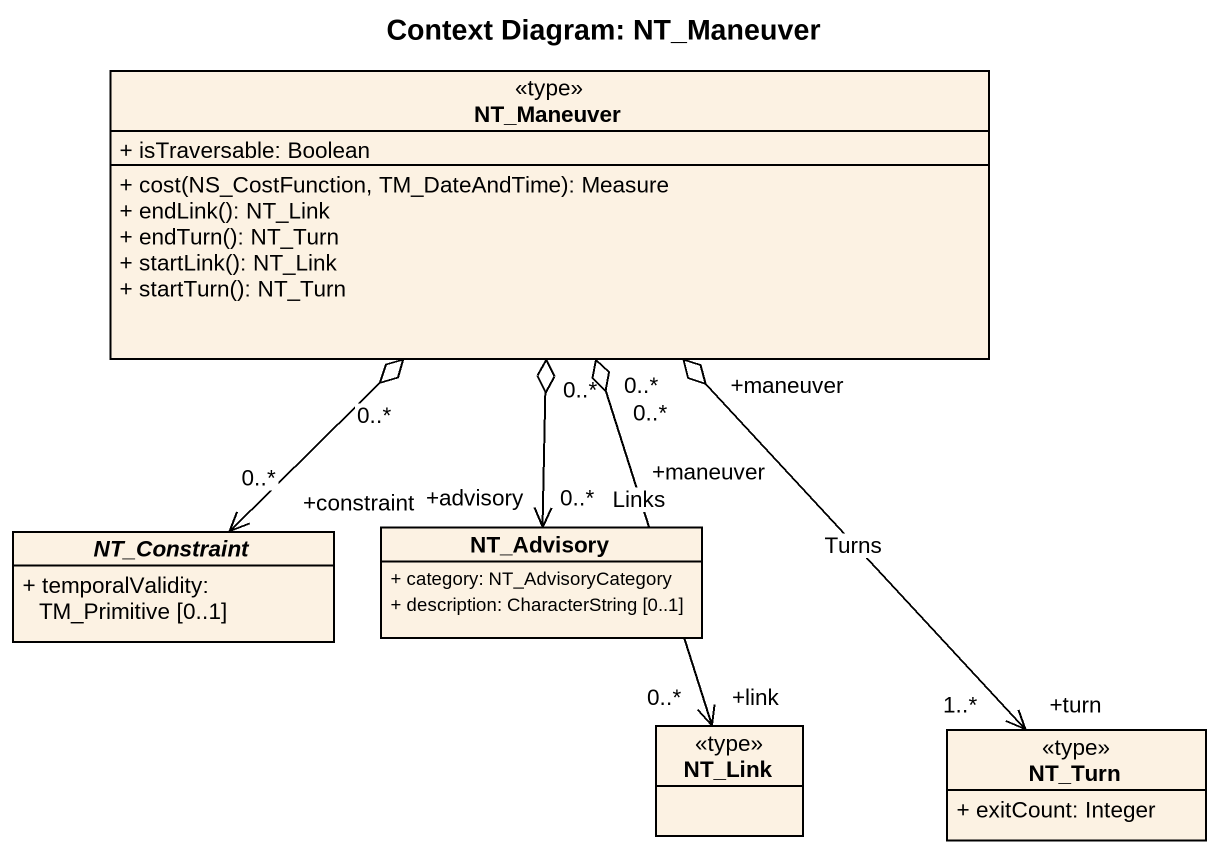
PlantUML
@startuml
title Context Diagram: NT_Maneuver
hide circle
hide empty members
skinparam classAttributeIconSize 0
class NT_Maneuver <<type>> {
  + isTraversable: Boolean
  + cost(NS_CostFunction, TM_DateAndTime): Measure
  + endLink(): NT_Link
  + endTurn(): NT_Turn
  + startLink(): NT_Link
  + startTurn(): NT_Turn
}
abstract class NT_Constraint {
  + temporalValidity: TM_Primitive [0..1]
}
class NT_Advisory {
  + category: NT_AdvisoryCategory
  + description: CharacterString [0..1]
}
class NT_Link <<type>>
class NT_Turn <<type>> {
  + exitCount: Integer
}
NT_Maneuver "+maneuver\n0..*" o--> "+link\n0..*" NT_Link : Links
NT_Constraint "+constraint\n0..*" <-up-o "0..*" NT_Maneuver
NT_Advisory "+advisory\n0..*" <-up-o "0..*" NT_Maneuver
NT_Turn "+turn\n1..*" <-up-o "+maneuver\n0..*" NT_Maneuver : Turns
@enduml
